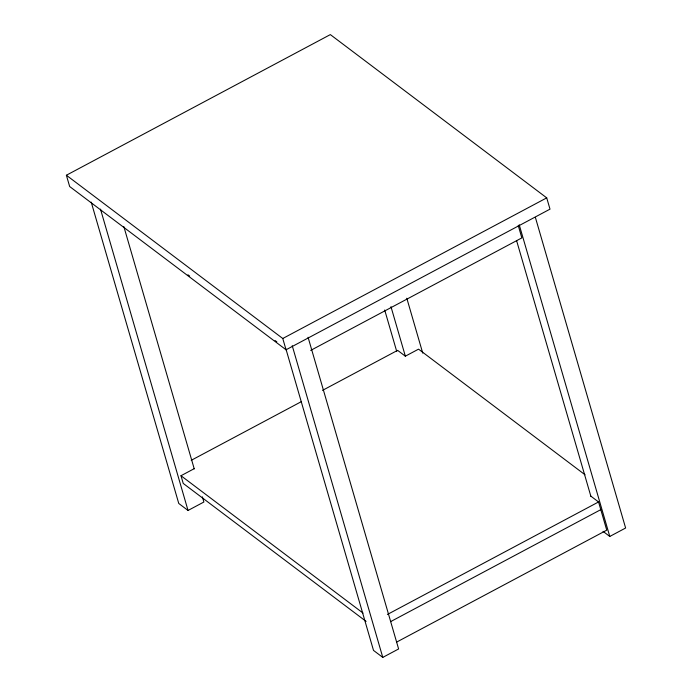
<?xml version="1.0" encoding="UTF-8"?>
<svg xmlns="http://www.w3.org/2000/svg" width="692" height="692" viewBox="0 0 692 692"><rect width="100%" height="100%" fill="white"/><g stroke="black" fill="none" stroke-linecap="round" stroke-linejoin="round"><path stroke-width="1.04" d="M66.38 175.24L330.335 34.6L546.723 197.869L550.002 209.148L286.047 349.78L69.658 186.52L66.38 175.24L282.768 338.5L286.047 349.78M282.768 338.5L546.723 197.869M310.673 350.403L521.837 237.892L518.256 225.583M191.217 460.327L301.548 401.542M322.481 390.392L397.623 350.351L405.348 356.181L418.548 349.149L585.043 474.773M366.111 621.407L183.224 483.414L180.993 475.724L194.184 468.692M91.214 202.125L178.761 503.465L188.034 510.462L203.872 502.02L202.367 496.847M387.39 614.47L598.554 501.959L606.746 530.159L396.533 642.159M390.582 621.65L600.786 509.649M285.96 349.062L373.507 650.402L382.78 657.4L398.618 648.958L308.07 337.272M603.035 531.361L609.782 536.456L625.62 528.013L535.366 217.357M590.821 496.129L598.554 501.959M187.956 274.793L189.677 276.099M275.079 340.533L276.809 341.839M180.993 475.724L363.015 613.06M519.225 224.762L609.782 536.456M516.569 240.548L590.881 496.32M406.801 298.235L422.743 353.119M390.963 306.668L405.408 356.371M384.7 310.025L396.732 351.45M292.232 345.706L382.78 657.4M123.842 226.569L194.244 468.882M100.487 209.122L188.034 510.462"/></g></svg>
